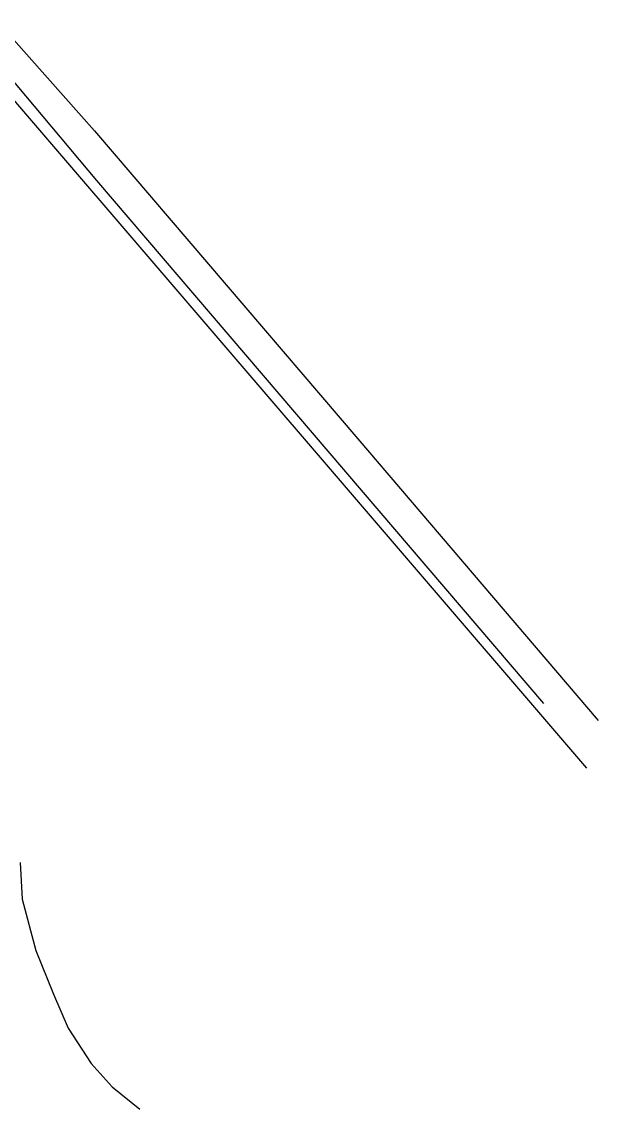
# Model space of a CAD drawing. Header units: millimetres. Extents: x 612074 to 614541, y 1316471 to 1317841.
# Drawn here: x 613980 to 614541, y 1316617 to 1317674 of the extents above; entities that cross this region are included whole.
import ezdxf

# ---------------------------------------------------------------- set-up
doc = ezdxf.new("R2010")
doc.units = ezdxf.units.MM
doc.layers.add('CAPA ROJA', color=1, linetype='Continuous')

msp = doc.modelspace()

# ---------------------------------------------------------------- linework, layer by layer
at = {"layer": 'CAPA ROJA', "color": 1, "linetype": 'Continuous'}
for p, q in [((613923.2, 1317673.8), (614053.1, 1317519.7)), ((613956.8, 1317673.9), (614051.4, 1317568)), ((613956.6, 1317616.5), (614529.6, 1316948.5)), ((614051.4, 1317568), (614307.4, 1317268.5)), ((614053.1, 1317519.7), (614488, 1317011.3)), ((614307.4, 1317268.5), (614541.1, 1316994.8)), ((613979, 1316857), (613981, 1316821.4)), ((613981, 1316821.4), (613994.2, 1316771.3)), ((613994.2, 1316771.3), (614011.4, 1316728.8)), ((614011.4, 1316728.8), (614025.6, 1316696)), ((614025.6, 1316696), (614048.1, 1316661.7)), ((614048.1, 1316661.7), (614068.4, 1316638.8)), ((614068.4, 1316638.8), (614095.4, 1316617.1))]:
    msp.add_line(p, q, dxfattribs=at)

doc.saveas('drawing.dxf')
